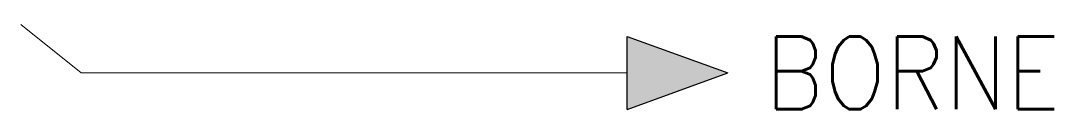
# Model space of a CAD drawing. Extents: x 98.2 to 123.7, y 224.6 to 226.7.
import ezdxf
from ezdxf.enums import TextEntityAlignment as Align

# ---------------------------------------------------------------- set-up
doc = ezdxf.new("R2010")
doc.units = 0
doc.header["$MEASUREMENT"] = 0
doc.layers.get('0').update_dxf_attribs({"linetype": 'CONTINUOUS'})
doc.styles.add('ROMANS', font='romans')

# ---------------------------------------------------------------- blocks, each defined once
blk = doc.blocks.new('24')
at = {"color": 7}
blk.add_line((0.906, 0), (-0.906, 0), dxfattribs=at)
for p in [(-0.906, 0), (0.906, 0)]:
    blk.add_line(p, (0, -2.484))
blk.add_solid([(0, -2.484), (0.906, 0), (-0.906, 0)])

msp = doc.modelspace()

# ---------------------------------------------------------------- linework, layer by layer
at = {"lineweight": 9}
msp.add_lwpolyline([(98.181, 226.743), (99.681, 225.543), (113.181, 225.543)], dxfattribs=at)

# ---------------------------------------------------------------- block references
at = {"xscale": -1, "rotation": 90}
msp.add_blockref('24', (113.181, 225.543), dxfattribs=at)

# ---------------------------------------------------------------- texts
at = {"color": 7, "lineweight": -3, "style": 'ROMANS', "width": 0.9}
msp.add_attdef('BORNE', text='', height=1.8, dxfattribs=at).set_placement((116.588, 225.543), align=Align.MIDDLE_LEFT)

doc.saveas('drawing.dxf')
